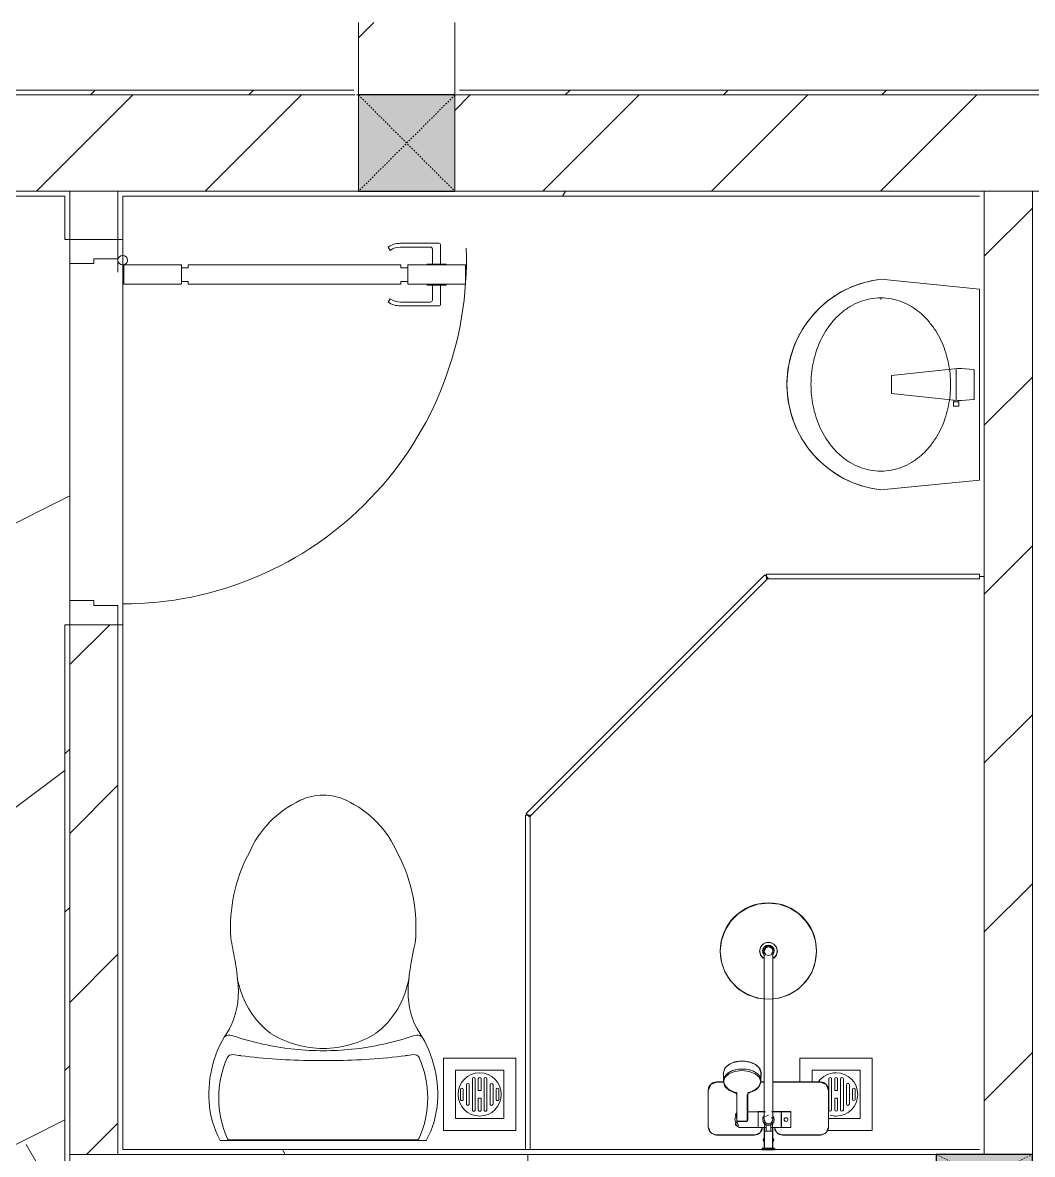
# Model space of a CAD drawing. Header units: millimetres. Extents: x 5121 to 246734, y -48180 to 129206.
# Drawn here: x 55755 to 57853, y 31337 to 33687 of the extents above; entities that cross this region are included whole.
import ezdxf

# ---------------------------------------------------------------- set-up
doc = ezdxf.new("R2010")
doc.units = ezdxf.units.MM
doc.linetypes.add('Dash', pattern=[6, 3, -3])
doc.linetypes.add('Grid Line', pattern=[22.225, 12.7, -3.175, 3.175, -3.175])
for name, color, linetype, lineweight in [('0-1', 7, 'Continuous', 5), ('A-DETL-GENF-1', 50, 'Continuous', 9), ('A-DOOR-1', 253, 'Continuous', 9), ('A-DOOR-2', 50, 'Continuous', 9), ('A-FLOR-1', 50, 'Continuous', 9), ('A-FLOR-PATT-1', 9, 'Continuous', 9), ('A-GLAZ-CURT-1', 253, 'Continuous', 9), ('A-GLAZ-CURT-2', 50, 'Continuous', 9), ('A-WALL', 113, 'Continuous', 9), ('A-WALL-1', 250, 'Continuous', 18), ('A-WALL-2', 50, 'Continuous', 9), ('A-WALL-PATT-1', 9, 'Continuous', 9), ('A-WALL-PATT-2', 50, 'Continuous', 9), ('A-WALL-PATT-3', 111, 'Continuous', 9), ('I-WALL-1', 50, 'Continuous', 9), ('M-EQPM-1', 253, 'Continuous', 9), ('P-SANR-FIXT', 6, 'Continuous', 9), ('P-SANR-FIXT-1', 253, 'Continuous', 9), ('P-SANR-FIXT-2', 221, 'Continuous', 9), ('S-COLS', 52, 'Continuous', 9), ('S-COLS-1', 7, 'Continuous', 5), ('S-COLS-2', 10, 'Continuous', 25), ('S-COLS-3', 50, 'Continuous', 9), ('S-COLS-4', 253, 'Continuous', 9), ('S-COLS-5', 52, 'Continuous', 25), ('S-COLS-6', 52, 'Dash', 9), ('S-COLS-HDLN', 52, 'Dash', 9), ('S-COLS-HDLN-1', 50, 'Dash', 9), ('S-GRID-1', 1, 'Grid Line', 9)]:
    doc.layers.add(name, color=color, linetype=linetype, lineweight=lineweight)
pattern_1 = [(45, (0, 0), (-175.3625, 175.3625), [])]
pattern_2 = [(45, (0, 0), (-164.4023, 164.4023), [])]
pattern_3 = [(0, (0, 0), (1259.84, 314.96), [103.937, -840.943, 103.937, -840.943, -5039.36]), (0, (0, 0), (1259.84, 314.96), [-1889.76, 103.937, -1785.823, 103.937, -840.943, -2204.72]), (0, (0, 0), (1259.84, 314.96), [-4724.4, 103.937, -525.983, 103.937, -1470.863]), (120, (472.44, 157.48), (-902.6834, 933.5734), [103.937, -840.943, 103.937, -5880.303]), (120, (472.44, 157.48), (-902.6834, 933.5734), [-1048.817, -840.943, 103.937, -1785.823, -3149.6]), (120, (472.44, 157.48), (-902.6834, 933.5734), [-3779.52, 103.937, -840.943, 103.937, -2100.783]), (120, (472.44, 157.48), (-902.6834, 933.5734), [-4828.337, -525.983, 103.937, -1470.863]), (240, (629.92, 787.4), (-357.1566, -1248.5334), [103.937, -840.943, 103.937, -5880.303]), (240, (629.92, 787.4), (-357.1566, -1248.5334), [-1048.817, -840.943, 103.937, -1785.823, -3149.6]), (240, (629.92, 787.4), (-357.1566, -1248.5334), [-3779.52, 103.937, -840.943, 103.937, -2100.783]), (240, (629.92, 787.4), (-357.1566, -1248.5334), [-4828.337, -525.983, 103.937, -1470.863])]

# ---------------------------------------------------------------- blocks, each defined once
blk = doc.blocks.new('DOOR_CW_01 CANH MO-PANEL KINH - DIG_02-800x2200-CỬA NHÔM KÍNH-400864-TKCS_MB TỔNG THỂ TẦNG 1')
at = {"layer": 'A-DETL-GENF-1'}
for p, q in [((-347, 772), (-307, 772)), ((-347, 652), (-347, 772)), ((-307, 772), (-307, 652)), ((-349, 731.8), (-347, 731.8)), ((-349, 692.2), (-349, 731.8)), ((-347, 692.2), (-347, 731.8)), ((-307, 692.2), (-307, 731.8)), ((-305, 731.8), (-307, 731.8)), ((-305, 692.2), (-305, 731.8)), ((-392, 637), (-392, 716.5)), ((-349, 720.5), (-388, 720.5)), ((-305, 720.5), (-266, 720.5)), ((-262, 637), (-262, 716.5)), ((-384, 699.5), (-384, 637)), ((-349, 703.5), (-380, 703.5)), ((-347, 692.2), (-349, 692.2)), ((-307, 692.2), (-305, 692.2)), ((-305, 703.5), (-274, 703.5)), ((-270, 699.5), (-270, 637)), ((-307, 652), (-347, 652)), ((-347, 638), (-341, 638)), ((-347, 638), (-347, 196)), ((-313, 652), (-341, 652)), ((-341, 652), (-341, 638)), ((-313, 638), (-313, 652)), ((-307, 638), (-313, 638)), ((-307, 196), (-307, 638)), ((-383.9, 611.2), (-377.3, 615.8)), ((-270.1, 611.2), (-276.7, 615.8)), ((-347, 196), (-341, 196)), ((-341, 196), (-341, 182)), ((-307, 196), (-313, 196)), ((-313, 182), (-313, 196)), ((-307, 182), (-347, 182)), ((-347, 182), (-347, 62)), ((-341, 182), (-313, 182)), ((-307, 62), (-307, 182)), ((-347, 62), (-307, 62))]:
    blk.add_line(p, q, dxfattribs=at)
blk.add_circle((-357, 60), 10, dxfattribs=at)
for centre, radius, start, end in [((-357, 60), 714, 360, 92), ((-388, 716.5), 4, 90, 180), ((-266, 716.5), 4, 0, 90), ((-380, 699.5), 4, 90, 180), ((-274, 699.5), 4, 0, 90), ((-347, 637), 45, 180, 215), ((-347, 637), 37, 180, 215), ((-307, 637), 37, 325, 0), ((-307, 637), 45, 325, 0)]:
    blk.add_arc(centre, radius, start, end, dxfattribs=at)
at = {"layer": 'A-DOOR-2'}
for p, q in [((-360, 50), (-400, 50)), ((-400, 50), (-400, -50)), ((-360, 0), (-360, 50)), ((-357, 50), (-332, 50)), ((400, 50), (360, 50)), ((360, 50), (360, 0)), ((400, -50), (400, 50)), ((-350, 0), (-360, 0)), ((-350, -50), (-350, 0)), ((360, 0), (350, 0)), ((350, 0), (350, -50)), ((-400, -50), (-350, -50)), ((350, -50), (400, -50))]:
    blk.add_line(p, q, dxfattribs=at)
blk = doc.blocks.new('TOILET - TOILET-348229-TKCS_MB TỔNG THỂ TẦNG 1')
at = {"layer": 'P-SANR-FIXT-1'}
for p, q in [((214.2, -19.1), (-214.2, -19.1)), ((194, -19.9), (-194, -19.9)), ((-171.7, -330.3), (-178.6, -355.5)), ((171.7, -330.3), (178.6, -355.5))]:
    blk.add_line(p, q, dxfattribs=at)
for centre, radius, start, end in [((-46.1, -111.1), 191.6, 151.2809, 176.4513), ((-193.7, -26.4), 6.48, 92.3168, 156.2862), ((193.7, -26.4), 6.48, 23.7138, 87.6832), ((46.1, -111.1), 191.6, 3.5487, 28.7191), ((-9.8, -107.2), 207.3, 156.2862, 203.7138), ((9.8, -107.2), 207.3, 336.2862, 23.7138), ((1.9, -114.1), 239.7, 176.4513, 195.2961), ((-1.9, -114.1), 239.7, 344.7039, 3.5487), ((-4, -115.7), 233.6, 195.2961, 215.2147), ((-14.3, -1400.4), 1215.6, 90.3974, 97.407), ((0, -3462.8), 3278, 89.6026, 90.3974), ((14.3, -1400.4), 1215.6, 82.593, 89.6026), ((4, -115.7), 233.6, 324.7853, 344.7039), ((-189.1, -185.5), 11.7, 205.4105, 277.5788), ((0.6, -792.1), 586.9, 95.8322, 108.9927), ((178.9, -2951.3), 2778.4, 97.2351, 97.5788), ((0, -416), 206.1, 90, 122.0732), ((0, -786.7), 581.5, 84.1678, 95.8322), ((0, -416), 206.1, 57.9268, 90), ((-0.6, -792.1), 586.9, 71.0073, 84.1678), ((-178.9, -2951.3), 2778.4, 82.4212, 82.7649), ((189.1, -185.5), 11.7, 262.4212, 334.5895), ((-195, -224.1), 13.8, 230.6724, 288.9927), ((195, -224.1), 13.8, 251.0073, 309.3276), ((-343.5, -327.4), 167.3, 355.4559, 27.38), ((-0.4, -384), 179.5, 127.4036, 162.5964), ((0.4, -384), 179.5, 17.4036, 52.5964), ((343.5, -327.4), 167.3, 152.62, 184.5441), ((-719.2, -297.5), 544.3, 346.0536, 355.4559), ((719.2, -297.5), 544.3, 184.5441, 190.2879), ((-1948.3, -805.1), 2171.2, 9.681, 10.8949), ((137.1, -461.2), 329.8, 174.3487, 207.6878), ((-137.1, -461.2), 329.8, 332.3122, 3.6835), ((45.1, -528.6), 217.6, 203.2216, 244.7718), ((-45.1, -528.6), 217.6, 295.2282, 336.7784), ((0, -624.4), 111.7, 244.7718, 295.2282)]:
    blk.add_arc(centre, radius, start, end, dxfattribs=at)
blk = doc.blocks.new('bonruatreo - Chậu rửa-348246-TKCS_MB TỔNG THỂ TẦNG 1')
at = {"layer": 'P-SANR-FIXT-1'}
for p, q in [((-218.6, 205), (-198.4, 0)), ((180.6, 205), (176.4, 205)), ((198.4, 0), (218.6, 205)), ((-198.4, 0), (198.4, 0)), ((165, 0), (-165, 0))]:
    blk.add_line(p, q, dxfattribs=at)
at = {"layer": 'P-SANR-FIXT-1', "flags": 128}
blk.add_lwpolyline([(-218.6, 205), (-217.4, 213.7), (-215.9, 222.4), (-214, 231), (-211.8, 239.5), (-209.3, 247.9), (-206.4, 256.2), (-203.2, 264.4), (-199.6, 272.5), (-195.8, 280.4), (-191.6, 288.1), (-187.1, 295.7), (-182.3, 303.1), (-177.3, 310.3), (-171.9, 317.3), (-166.3, 324.1), (-160.4, 330.6), (-154.2, 336.9), (-147.8, 342.9), (-141.2, 348.7), (-134.3, 354.2), (-127.3, 359.4), (-120, 364.4), (-112.5, 369), (-104.9, 373.4), (-97.1, 377.4), (-89.1, 381.2), (-81, 384.6), (-72.7, 387.6), (-64.4, 390.4), (-55.9, 392.8), (-47.3, 394.8), (-38.7, 396.6), (-30, 397.9), (-21.3, 399), (-12.5, 399.6), (-3.7, 400), (5.1, 399.9), (13.9, 399.6), (22.6, 398.8), (31.4, 397.8), (40.1, 396.3), (48.7, 394.5), (57.2, 392.4), (65.7, 390), (74, 387.2), (82.2, 384.1), (90.3, 380.6), (98.3, 376.8), (106.1, 372.7), (113.7, 368.3), (121.1, 363.6), (128.4, 358.7), (135.4, 353.4), (142.2, 347.8), (148.8, 342), (155.2, 335.9), (161.3, 329.6), (167.2, 323), (172.8, 316.2), (178.1, 309.2), (183.1, 302), (187.8, 294.6), (192.2, 287), (196.4, 279.2), (200.2, 271.3), (203.7, 263.2), (206.8, 255), (209.7, 246.6), (212.2, 238.2), (214.3, 229.7), (216.1, 221.1), (217.6, 212.4), (218.6, 205)], dxfattribs=at)
at = {"layer": 'P-SANR-FIXT-1'}
blk.add_arc((0, 180), 220, 6.525, 173.475, dxfattribs=at)
for points in [[(-180, 205), (-180, 212.4), (-178.6, 227.3), (-172.4, 248.8), (-162.5, 268.9), (-149.4, 287), (-133.8, 303), (-116.1, 316.6), (-96.9, 327.9), (-76.5, 336.8), (-55.2, 343.5), (-33.3, 347.9), (-11.2, 350.1), (11.1, 350.1), (33.3, 347.9), (55.2, 343.5), (76.5, 336.8), (96.9, 327.9), (116.1, 316.6), (133.8, 302.9), (149.5, 287), (162.5, 268.8), (172.4, 248.8), (178.6, 227.3), (180, 212.4), (180, 205)], [(180, 205), (180, 197.6), (178.6, 182.7), (172.4, 161.2), (162.5, 141.2), (149.5, 123), (133.8, 107.1), (116.1, 93.4), (96.9, 82.1), (76.5, 73.2), (55.2, 66.5), (33.3, 62.1), (11.1, 59.9), (-11.2, 59.9), (-33.3, 62.1), (-55.2, 66.5), (-76.5, 73.2), (-96.9, 82.1), (-116.1, 93.4), (-133.8, 107), (-149.4, 123), (-162.5, 141.1), (-172.4, 161.2), (-178.6, 182.7), (-180, 197.6), (-180, 205)]]:
    blk.add_open_spline(points, degree=3, dxfattribs=at)
at = {"layer": 'P-SANR-FIXT-2'}
for p, q in [((-18.5, 182.5), (-32.2, 52.9)), ((18.5, 182.5), (-18.5, 182.5)), ((33, 45.4), (18.5, 182.5)), ((-35.6, 54.2), (-44.7, 54.2)), ((-44.7, 54.2), (-44.7, 42.8)), ((-35.6, 52.9), (-35.6, 54.2)), ((-32.2, 52.9), (-35.6, 52.9)), ((-35.6, 44.2), (-35.6, 52.9)), ((-32.2, 52.9), (-33.1, 44.2)), ((32.7, 48.5), (-32.7, 48.5)), ((-44.7, 42.8), (-35.6, 42.8)), ((-35.6, 42.8), (-35.6, 44.2)), ((-35.6, 44.2), (-33.1, 44.2)), ((-33, 37.3), (-31.4, 12.2)), ((31.4, 12.2), (33, 37.3)), ((-30.2, 11), (30.2, 11))]:
    blk.add_line(p, q, dxfattribs=at)
for centre, radius, start, end in [((5.5, 41.4), 38.7, 175.8543, 186.034), ((-5.5, 41.4), 38.7, 353.966, 6.034), ((-30.1, 12.3), 1.3, 183.5997, 268.7722), ((30.1, 12.3), 1.3, 271.2278, 356.4003)]:
    blk.add_arc(centre, radius, start, end, dxfattribs=at)
blk = doc.blocks.new('93925000_0001 - 93925000_top_dwg_93925000_T-348115-TKCS_MB TỔNG THỂ TẦNG 1')
at = {"layer": 'P-SANR-FIXT'}
for p, q in [((-29.3, -30.4), (-108, -30.4)), ((-46.3, -78.4), (-46.3, -46.7)), ((21.5, -45.9), (60.6, -46.7)), ((29.3, -30.4), (108, -30.4)), ((-125, -47.4), (-125, -123.4)), ((-27.2, -47.1), (-26.1, -47.1)), ((-9, -412.5), (-9, -62.5)), ((9, -62.5), (9, -412.5)), ((43, -64.7), (43, -117.7)), ((65.8, -117.7), (65.8, -64.7)), ((125, -47.4), (125, -123.4)), ((-27.2, -77.9), (-26.1, -77.9)), ((43, -78.7), (21.5, -79.2)), ((-108, -140.4), (-9, -140.4)), ((9, -140.4), (16.1, -140.4)), ((42.7, -117.9), (42.7, -117.9)), ((43.2, -117.6), (43.2, -117.5)), ((65.6, -117.5), (65.6, -117.6)), ((66.1, -117.9), (66.1, -117.9)), ((108, -140.4), (92.7, -140.4)), ((15.4, -159.1), (15.8, -143.3)), ((93, -143.3), (93.4, -159.1))]:
    blk.add_line(p, q, dxfattribs=at)
at = {"layer": 'P-SANR-FIXT', "flags": 128}
for points in [[(-45.8, -46.1), (-27.2, -46.1), (-27.2, -78.9), (-45.8, -78.9)], [(-26.1, -46), (-26.1, -78.9), (-9, -79)], [(21.5, -47.4), (21.5, -79.1), (9, -79)]]:
    blk.add_lwpolyline(points, dxfattribs=at)
at = {"layer": 'P-SANR-FIXT'}
for centre, radius in [((-36.5, -62.5), 3.95), ((0, -412.5), 100)]:
    blk.add_circle(centre, radius, dxfattribs=at)
for centre, radius, start, end in [((-108, -47.4), 17, 90, 180), ((-45.8, -46.6), 0.5, 90, 180), ((-29.3, -47.4), 17, 4.7626, 90), ((29.3, -47.4), 17, 90, 175.2374), ((59.7, -57.1), 10.5, 38.6491, 85.492), ((108, -47.4), 17, 360, 90), ((0, -62.5), 12, 318.5904, 221.4096), ((0, -62.5), 9, 90, 180.0008), ((0, -62.5), 9, 360, 90), ((45.7, -61.8), 2.59, 155.1929, 175.7071), ((45.9, -61.8), 2.75, 130.8294, 155.1929), ((46.1, -62.1), 3.08, 110.5459, 130.8294), ((54.4, -334.8), 275.9, 88.2683, 91.7343), ((-11.1, -67.1), 76.9, 1.7693, 4.1075), ((65.2, -72.4), 3.46, 323.2522, 79.3541), ((-45.8, -78.4), 0.5, 180, 270), ((-108, -123.4), 17, 180, 270), ((33.7, -143.7), 17.9, 164.9525, 172.4168), ((35.2, -144.2), 19.5, 157.9614, 164.9563), ((37.1, -144.9), 21.6, 151.4775, 157.9654), ((39.3, -146.1), 24, 145.4892, 151.4815), ((41.5, -147.6), 26.8, 139.9517, 145.4927), ((43.6, -149.4), 29.5, 134.7867, 139.9744), ((46.2, -152), 33.2, 130.0223, 134.7808), ((47.7, -153.8), 35.5, 125.4414, 130.0144), ((49.9, -156.8), 39.2, 121.1773, 125.4365), ((50.6, -157.9), 40.5, 119.697, 121.1761), ((51, -158.7), 41.5, 117.0276, 119.7085), ((52.2, -161.1), 44.1, 113.3199, 117.0258), ((51.7, -159.9), 42.8, 109.7779, 113.2977), ((52.5, -162.2), 45.2, 106.1472, 109.7766), ((53.2, -164.5), 47.7, 103.9355, 106.1665), ((39.1, -108.2), 10.4, 284.3956, 285.5116), ((40.8, -114.2), 4.19, 285.5116, 289.9665), ((40.2, -112.5), 6, 289.9665, 292.7061), ((41.4, -115.3), 2.96, 292.7061, 296.5405), ((41.3, -115.1), 3.16, 296.9591, 300.8286), ((41.8, -115.8), 2.26, 300.8286, 305.287), ((42.1, -116.4), 1.64, 305.287, 309.9326), ((42.6, -116.9), 0.906, 309.9326, 315.24), ((66.5, -116.6), 1.39, 229.6335, 235.1234), ((66.3, -116.8), 1.08, 225.1702, 229.6335), ((67.3, -115.4), 2.79, 235.1234, 238.7439), ((67.2, -115.6), 2.6, 238.7439, 243.4573), ((67.8, -114.4), 3.89, 243.9189, 246.8313), ((68.1, -113.8), 4.52, 246.843, 250.4792), ((68.3, -113.2), 5.24, 250.478, 254.0406), ((68.5, -112.7), 5.75, 254.0357, 256.0561), ((55.4, -165.2), 48.4, 73.8659, 76.0481), ((56.2, -162.4), 45.5, 70.241, 73.86), ((57.4, -159.2), 42.1, 66.6693, 70.2637), ((56.5, -161.3), 44.3, 62.9815, 66.6728), ((58, -158.4), 41.1, 60.2783, 62.9855), ((57.7, -158.9), 41.7, 58.8444, 60.2824), ((59.2, -156.4), 38.7, 54.5377, 58.8482), ((60.9, -154), 35.8, 50.0034, 54.5405), ((62.8, -151.7), 32.8, 45.1921, 50.0042), ((65, -149.6), 29.8, 40.0487, 45.1896), ((87.6, -128.4), 1.5, 180, 187.5386), ((87.6, -128.4), 1.5, 258.6057, 270), ((67.2, -147.7), 26.8, 34.5125, 40.0422), ((69.4, -146.2), 24.2, 28.5363, 34.4919), ((73.8, -143.9), 19.2, 21.6374, 28.9183), ((71.2, -145), 22.1, 15.4436, 21.6374), ((76.8, -143.4), 16.2, 7.1859, 15.4436), ((108, -123.4), 17, 270, 360), ((32.7, -159), 17.3, 181.3198, 222.2619), ((32.6, -143.6), 16.9, 172.414, 179.1297), ((76, -159), 17.4, 317.3098, 358.6393), ((73.9, -143.8), 19.1, 1.2699, 7.1859), ((54.2, -123), 60.6, 259.1395, 270.1494), ((54.2, -119.5), 64.1, 270.1494, 280.3637), ((0, -412.5), 18, 120.2491, 59.7509), ((0, -412.5), 12.2, 137.7946, 42.2054), ((0, -412.5), 9, 180, 0)]:
    blk.add_arc(centre, radius, start, end, dxfattribs=at)
for points, degree in [([(-12.9, 0), (-12.9, -1.5), (-12.9, -3)], 2), ([(12.9, 0), (0, 0), (-12.8, 0)], 2), ([(12.8, 0), (12.9, 0), (12.9, 0)], 2), ([(12.9, 0), (12.9, -1.5), (12.9, -3)], 2), ([(-12.9, -3), (0, -3), (12.8, -3)], 2), ([(-12.8, -3), (-12.9, -3), (-12.9, -3)], 2), ([(-8.5, -3.8), (-8.5, -20.9), (-8.5, -38)], 2), ([(8.5, -3.8), (8.5, -20.9), (8.5, -38)], 2), ([(-5, -46), (-15.5, -46), (-26.1, -46)], 2), ([(-8.5, -38), (0, -38), (8.5, -38)], 2), ([(-5, -38), (-5, -44.8), (-5, -51.6)], 2), ([(5, -38), (5, -44.8), (5, -51.6)], 2), ([(5, -46), (13.3, -46), (21.5, -46)], 2), ([(43.2, -61.6), (43.1, -62.2), (43.3, -62.8), (43, -63.5), (43, -64.1), (43, -64.7)], 5), ([(46.1, -59), (45.8, -59), (45.6, -59), (45.4, -59.1), (45.2, -59.1), (45, -59.2)], 5), ([(65.6, -61.6), (65.6, -60.8), (65.5, -60), (64.3, -59), (63.5, -59), (62.7, -59)], 5), ([(42.8, -182.5), (33, -180.6), (24.7, -176.4), (19.9, -170.7)], 3), ([(88.8, -170.8), (83.9, -176.5), (75.6, -180.7), (65.8, -182.5)], 3)]:
    blk.add_open_spline(points, degree=degree, dxfattribs=at)
for points, weights in [([(-9.3, -3), (-8.5, -3), (-8.5, -3.8)], [1, 0.707106775639, 1]), ([(9.3, -3), (8.5, -3), (8.5, -3.8)], [1, 0.707106765177, 1]), ([(21.5, -45.9), (21.5, -45.7), (21.5, -47.4)], [0.874147445041, 0.908470869121, 1]), ([(67.9, -74.4), (66.9, -75.7), (65.8, -76.4)], [1, 0.991614392871, 1]), ([(54.4, -167.3), (15.8, -167.3), (15.8, -143.6)], [1, 0.707106781187, 1]), ([(93, -143.6), (93, -167.3), (54.4, -167.3)], [1, 0.707106781187, 1])]:
    blk.add_rational_spline(points, weights, degree=2, dxfattribs=at)
blk.add_open_spline([(68, -50.6), (68.4, -51.1), (68.6, -51.7), (68.7, -53.5), (68.2, -54.7), (66.1, -57), (64.6, -58.1), (62.7, -59)], degree=3, knots=[0.3623591, 0.3623591, 0.3623591, 0.3623591, 0.4991435, 0.4991435, 0.7494159, 0.7494159, 0.9564651, 0.9564651, 0.9564651, 0.9564651], dxfattribs=at)
blk = doc.blocks.new('93925000_0001 - 93925000_top_dwg-348114-TKCS_MB TỔNG THỂ TẦNG 1')
blk.add_blockref('93925000_0001 - 93925000_top_dwg_93925000_T-348115-TKCS_MB TỔNG THỂ TẦNG 1', (0, 0))
blk = doc.blocks.new('93925000_0001 - 93925000_3D_low_dwg-348120-TKCS_MB TỔNG THỂ TẦNG 1')
at = {"layer": 'P-SANR-FIXT'}
for p, q in [((-13, 0.4), (-12.1, 0.4)), ((-13, 0.4), (-11.6, 0.4)), ((-13, 0.4), (-12.1, 0.4)), ((-13, 0.4), (-11.6, 0.4)), ((-13, -2.4), (-13, 0.4)), ((-13, -2.4), (-13, 0.4)), ((-12.1, 0.4), (-9.1, 0.4)), ((-12.1, 0.4), (-9.1, 0.4)), ((-8, 0.4), (-11.6, 0.4)), ((-8, 0.4), (-11.6, 0.4)), ((-9.1, 0.4), (-5, 0.4)), ((-9.1, 0.4), (-5, 0.4)), ((-2.7, 0.4), (-8, 0.4)), ((-2.7, 0.4), (-8, 0.4)), ((-5, 0.4), (0, 0.4)), ((-5, 0.4), (0, 0.4)), ((2.9, 0.4), (-2.7, 0.4)), ((2.9, 0.4), (-2.7, 0.4)), ((0, 0.4), (5.1, 0.4)), ((0, 0.4), (5.1, 0.4)), ((8.2, 0.4), (2.9, 0.4)), ((8.2, 0.4), (2.9, 0.4)), ((5.1, 0.4), (9, 0.4)), ((5.1, 0.4), (9, 0.4)), ((11.6, 0.4), (8.2, 0.4)), ((11.6, 0.4), (8.2, 0.4)), ((9, 0.4), (12, 0.4)), ((9, 0.4), (12, 0.4)), ((13, 0.4), (11.6, 0.4)), ((13, 0.4), (11.6, 0.4)), ((12, 0.4), (13, 0.4)), ((12, 0.4), (13, 0.4)), ((13, -2.4), (13, 0.4)), ((13, -2.4), (13, 0.4)), ((-12.1, -2.4), (-13, -2.4)), ((-13, -2.4), (-11.6, -2.4)), ((-12.1, -2.4), (-13, -2.4)), ((-13, -2.4), (-11.6, -2.4)), ((-9.1, -2.4), (-12.1, -2.4)), ((-9.1, -2.4), (-12.1, -2.4)), ((-11.1, -20.1), (-8.9, -14.6)), ((-8.9, -25.2), (-11.1, -20.1)), ((-5, -2.4), (-9.1, -2.4)), ((-8.9, -45.6), (-8.9, -2.4)), ((-6.1, -2.4), (-8.5, -2.4)), ((-8.5, -53.6), (-8.5, -2.4)), ((-0.3, -2.4), (-6.1, -2.4)), ((0, -2.4), (-5, -2.4)), ((-0.3, -2.4), (6.1, -2.4)), ((5.1, -2.4), (0, -2.4)), ((5.1, -2.4), (9, -2.4)), ((6.1, -2.4), (8.5, -2.4)), ((11.6, -2.4), (8.2, -2.4)), ((11.6, -2.4), (8.2, -2.4)), ((8.5, -2.4), (8.5, -53.6)), ((8.9, -2.4), (8.9, -45.6)), ((11.1, -20.1), (8.9, -15)), ((8.9, -25.6), (11.1, -20.1)), ((9, -2.4), (12, -2.4)), ((9, -2.4), (12, -2.4)), ((13, -2.4), (11.6, -2.4)), ((13, -2.4), (11.6, -2.4)), ((12, -2.4), (13, -2.4)), ((12, -2.4), (13, -2.4)), ((-125, -47), (-120, -35)), ((-120, -35), (-125, -47)), ((-120, -35), (-108, -30)), ((-108, -30), (-120, -35)), ((-108, -30), (-29.2, -30)), ((-29.2, -30), (-108, -30)), ((-46.3, -45.7), (-27.2, -45.6)), ((-46.3, -46.9), (-46.3, -45.7)), ((-46.3, -45.7), (-46.3, -46.9)), ((-46.3, -50.5), (-46.3, -46.9)), ((-29.2, -30), (-17.2, -35)), ((-17.2, -35), (-29.2, -30)), ((-27.2, -46.8), (-27.2, -45.6)), ((-27.2, -45.6), (-27.2, -46.8)), ((-27.2, -46.8), (-27.2, -50.4)), ((-26.1, -46.8), (-26.1, -45.6)), ((-8.5, -45.6), (-26.1, -45.6)), ((-26.1, -46.8), (-26.1, -50.4)), ((-17.2, -35), (-12.8, -45.6)), ((-12.8, -45.6), (-17.2, -35)), ((21.5, -45.6), (8.5, -45.6)), ((17.2, -35), (12.8, -45.6)), ((12.8, -45.6), (17.2, -35)), ((17.2, -35), (29.2, -30)), ((17.2, -35), (29.2, -30)), ((21.5, -45.6), (60.6, -46.1)), ((21.5, -46.8), (21.5, -45.6)), ((21.5, -46.8), (21.5, -50.4)), ((29.2, -30), (108, -30)), ((108, -30), (29.2, -30)), ((60.6, -46.1), (66.7, -50.3)), ((108, -30), (120, -35)), ((120, -35), (108, -30)), ((120, -35), (125, -47)), ((125, -47), (120, -35)), ((-125, -123), (-125, -47)), ((-125, -47), (-125, -123)), ((-46.3, -50.5), (-46.3, -56.1)), ((-46.3, -56.1), (-46.3, -62.1)), ((-46.3, -68.1), (-46.3, -62.1)), ((-46.3, -73.7), (-46.3, -68.1)), ((-40.5, -62.1), (-39.4, -59.4)), ((-40.5, -62.1), (-39.3, -64.9)), ((-36.6, -58.1), (-39.4, -59.4)), ((-36.5, -66.1), (-39.3, -64.9)), ((-36.6, -58.1), (-33.6, -59.3)), ((-33.6, -64.8), (-36.5, -66.1)), ((-33.6, -59.3), (-32.5, -62.1)), ((-33.6, -64.8), (-32.5, -62.1)), ((-27.2, -56), (-27.2, -50.4)), ((-27.2, -62.1), (-27.2, -56)), ((-27.2, -68.2), (-27.2, -62.1)), ((-27.2, -73.8), (-27.2, -68.2)), ((-26.1, -56), (-26.1, -50.4)), ((-26.1, -62.1), (-26.1, -56)), ((-26.1, -68.2), (-26.1, -62.1)), ((-26.1, -73.8), (-26.1, -68.2)), ((-11.1, -57.5), (-12, -62.1)), ((-11.2, -57.7), (-12, -62.1)), ((-12, -62.1), (-11.2, -66.5)), ((-12, -62.1), (-11.2, -66.5)), ((-8.5, -53.6), (-11.2, -57.7)), ((-8.5, -53.6), (-11.2, -57.7)), ((-11.1, -57.5), (-11.2, -57.7)), ((-11.1, -66.7), (-11.2, -66.5)), ((-11.2, -66.5), (-8.5, -70.6)), ((-11.1, -66.7), (-8.5, -70.6)), ((-5.4, -54.9), (-9, -62.1)), ((-9, -62.1), (-6.3, -67.4)), ((-9, -62.1), (-9, -66.3)), ((-9, -79.5), (-9, -66.3)), ((-4.4, -50.9), (-8.5, -53.6)), ((-4.4, -50.9), (-8.5, -53.6)), ((0, -53.1), (-5.4, -54.9)), ((-4.6, -51), (-4.4, -50.9)), ((0, -50.1), (-4.4, -50.9)), ((4.4, -50.9), (0, -50.1)), ((5.1, -55.1), (0, -53.1)), ((6.4, -68.5), (0, -71.1)), ((4.4, -50.9), (4.6, -51)), ((4.4, -50.9), (8.5, -53.6)), ((4.4, -50.9), (8.5, -53.6)), ((9, -62.1), (6.4, -55.7)), ((11.1, -57.5), (8.5, -53.6)), ((11.2, -57.7), (8.5, -53.6)), ((11.2, -57.7), (8.5, -53.6)), ((8.5, -70.6), (11.2, -66.5)), ((8.5, -70.6), (11.2, -66.5)), ((8.5, -70.6), (11.1, -66.7)), ((9, -62.1), (9, -66.5)), ((9, -79.6), (9, -66.5)), ((11.1, -57.5), (11.2, -57.7)), ((11.1, -66.7), (12, -62.1)), ((11.1, -66.7), (11.2, -66.5)), ((12, -62.1), (11.2, -57.7)), ((12, -62.1), (11.2, -57.7)), ((11.2, -66.5), (12, -62.1)), ((21.5, -56), (21.5, -50.4)), ((21.5, -62.1), (21.5, -56)), ((21.5, -68.2), (21.5, -62.1)), ((21.5, -73.8), (21.5, -68.2)), ((43.3, -68.3), (43.8, -62.2)), ((44.3, -58.6), (44.2, -112.9)), ((65.4, -58.6), (44.3, -58.6)), ((65.3, -56), (62.2, -49.2)), ((66.3, -68.3), (65.3, -56)), ((65.4, -58.6), (65.4, -112.9)), ((66.7, -50.3), (69.5, -62.1)), ((66.7, -73.9), (69.5, -62.1)), ((125, -47), (125, -123)), ((125, -123), (125, -47)), ((-46.3, -77.3), (-46.3, -73.7)), ((-46.3, -78.5), (-46.3, -77.3)), ((-46.3, -78.5), (-46.3, -77.3)), ((-46.3, -78.5), (-27.2, -78.6)), ((-27.2, -77.4), (-27.2, -73.8)), ((-27.2, -77.4), (-27.2, -78.6)), ((-27.2, -78.6), (-27.2, -77.4)), ((-26.1, -77.4), (-26.1, -73.8)), ((-26.1, -78.6), (-26.1, -77.4)), ((-26.1, -78.6), (-6.3, -78.6)), ((-9, -79.5), (-9, -94.5)), ((-8.5, -70.6), (-8.5, -70.6)), ((6.3, -78.6), (21.5, -78.6)), ((8.5, -70.6), (8.5, -70.6)), ((9, -79.6), (9, -94.6)), ((21.5, -77.4), (21.5, -73.8)), ((21.5, -78.6), (21.5, -77.4)), ((21.5, -78.6), (44.3, -78.3)), ((-9, -94.5), (-9, -122.1)), ((9, -94.6), (9, -122.1)), ((42.7, -116.4), (27.2, -123.6)), ((44.2, -112.9), (42.7, -116.4)), ((65.4, -112.9), (67, -116.4)), ((67, -116.4), (82.2, -123.4)), ((-120, -135), (-125, -123)), ((-125, -123), (-120, -135)), ((-108, -140), (-120, -135)), ((-120, -135), (-108, -140)), ((-8.8, -140), (-108, -140)), ((-108, -140), (-8.8, -140)), ((-9, -122.1), (-9, -352.1)), ((16.1, -140), (8.8, -140)), ((8.8, -140), (16.1, -140)), ((9, -352.1), (9, -122.1)), ((16, -140.4), (19, -131.1)), ((16, -140.4), (16, -160.1)), ((19.3, -150.1), (16, -140.4)), ((27.2, -123.6), (19, -131.1)), ((82.2, -123.4), (90.4, -130.7)), ((90.4, -130.7), (93.7, -140.4)), ((90.7, -149.6), (93.7, -140.4)), ((108, -140), (93.6, -140)), ((93.6, -140), (108, -140)), ((93.7, -140.4), (93.7, -160.1)), ((108, -140), (120, -135)), ((108, -140), (120, -135)), ((125, -123), (120, -135)), ((120, -135), (125, -123)), ((16, -160.1), (18.8, -169)), ((19.3, -169.7), (16, -160.1)), ((27.5, -157.3), (19.3, -150.1)), ((27.5, -157.3), (39.8, -162.4)), ((39.8, -162.4), (54.8, -164.2)), ((70.6, -162.2), (54.8, -164.2)), ((70.6, -162.2), (82.5, -157.2)), ((90.7, -149.6), (82.5, -157.2)), ((93.7, -160.1), (90.7, -169.3)), ((25.5, -175.3), (19.3, -169.7)), ((39.8, -182), (27.5, -177)), ((39.6, -182), (54.8, -183.9)), ((39.8, -182), (54.8, -183.9)), ((54.8, -183.9), (70.6, -181.9)), ((54.8, -183.9), (69.3, -182.2)), ((82.5, -176.8), (70.6, -181.9)), ((90.7, -169.3), (82.5, -176.8)), ((-42.5, -321.4), (-61.8, -333.3)), ((-21.4, -314.2), (-42.5, -321.4)), ((-9, -312.8), (-21.4, -314.2)), ((22.5, -314.4), (9, -312.9)), ((43, -321.6), (22.5, -314.4)), ((61.9, -333.3), (43, -321.6)), ((-77.7, -348.9), (-89.8, -367.9)), ((-61.8, -333.3), (-77.7, -348.9)), ((-9, -374.4), (-9, -352.1)), ((9, -374.3), (9, -352.1)), ((78.8, -350.3), (61.9, -333.3)), ((90.5, -369.3), (78.8, -350.3)), ((-89.8, -367.9), (-97.3, -388.9)), ((-9, -394.7), (-9, -374.4)), ((9, -394.5), (9, -374.3)), ((97.6, -390.1), (90.5, -369.3)), ((-97.3, -388.9), (-100, -411.9)), ((-11.8, -397.7), (-16.7, -404)), ((-9, -394.7), (-9, -407.6)), ((9, -394.5), (9, -407.4)), ((11.7, -397.6), (16.7, -403.7)), ((11.7, -397.6), (16.7, -403.7)), ((100, -411.9), (97.6, -390.1)), ((-100, -411.9), (-97.6, -433.8)), ((-16.7, -404), (-18.5, -411.9)), ((-18.5, -411.9), (-18.5, -411.9)), ((-18.5, -411.9), (-16.5, -420.1)), ((-16.5, -420.1), (-11.3, -426.5)), ((-12, -411.9), (-8.7, -403.6)), ((-8.3, -420.6), (-12, -411.9)), ((-5.4, -404.7), (-9, -411.9)), ((-9, -407.6), (-9, -411.9)), ((-9, -411.9), (-9, -411.9)), ((0, -423.9), (-8.3, -420.6)), ((-5.4, -404.7), (-6.3, -405.5)), ((-5.4, -419.1), (-6.2, -418.4)), ((-5.4, -404.7), (0, -402.9)), ((0, -420.9), (-5.4, -419.1)), ((0, -420.9), (-5.4, -419.1)), ((5.4, -404.7), (0, -402.9)), ((5.4, -419.1), (0, -420.9)), ((5.4, -419.1), (0, -420.9)), ((8.7, -420.2), (0, -423.9)), ((9, -411.9), (5.4, -404.7)), ((5.4, -404.7), (6.2, -405.4)), ((5.4, -419.1), (9, -411.6)), ((5.4, -419.1), (9, -411.9)), ((6.2, -418.4), (5.4, -419.1)), ((12, -411.9), (8.3, -403.2)), ((8.7, -420.2), (12, -411.9)), ((9, -411.9), (9, -407.4)), ((9, -411.6), (9, -411.9)), ((16.5, -420.1), (11.7, -426.2)), ((18.5, -411.9), (16.5, -420.1)), ((16.7, -403.7), (18.5, -411.9)), ((16.7, -403.7), (18.5, -411.9)), ((18.5, -411.9), (18.5, -411.9)), ((100, -411.9), (97.5, -433.9)), ((-97.6, -433.8), (-90.5, -454.4)), ((-11.3, -426.5), (-3.9, -429.9)), ((-11.3, -426.5), (-3.9, -430)), ((-3.9, -429.9), (4.1, -429.9)), ((-3.9, -430), (4.1, -429.9)), ((4.1, -429.9), (11.7, -426.2)), ((89.8, -455.8), (97.5, -433.9)), ((-90.5, -454.4), (-78.4, -473.9)), ((78, -474.5), (89.8, -455.8)), ((-78.4, -473.9), (-62.2, -490.2)), ((-62.2, -490.2), (-43.5, -501.9)), ((42.9, -502.2), (61.9, -490.4)), ((61.9, -490.4), (78, -474.5)), ((-43.5, -501.9), (-22.2, -509.4)), ((-22.2, -509.4), (-0.1, -511.9)), ((-0.1, -511.9), (22.1, -509.4)), ((22.1, -509.4), (42.9, -502.2))]:
    blk.add_line(p, q, dxfattribs=at)
blk = doc.blocks.new('93925000_0001 - FMM 93925000-348244-TKCS_MB TỔNG THỂ TẦNG 1')
for name in ['93925000_0001 - 93925000_3D_low_dwg-348120-TKCS_MB TỔNG THỂ TẦNG 1', '93925000_0001 - 93925000_top_dwg-348114-TKCS_MB TỔNG THỂ TẦNG 1']:
    blk.add_blockref(name, (0, 0))
blk = doc.blocks.new('THU NUOC - THU NUOC-V68-TKCS_MB TỔNG THỂ TẦNG 1')
at = {"layer": 'M-EQPM-1'}
for p, q in [((-66.3, 70.6), (-66.3, -79.4)), ((83.7, 70.6), (-66.3, 70.6)), ((83.7, -22.9), (83.7, 70.6)), ((58.7, 45.6), (-41.3, 45.6)), ((-41.3, 45.6), (-41.3, -54.4)), ((-1.1, 35.6), (18.5, 35.6)), ((18.5, 29.6), (-1.1, 29.6)), ((58.7, -19.9), (58.7, 45.6)), ((-23.3, 10.8), (40.9, 10.8)), ((40.9, 4.8), (-23.3, 4.8)), ((-11, 23.3), (28.5, 23.3)), ((28.5, 17.3), (-11, 17.3)), ((-23.3, -1.2), (0.7, -1.2)), ((0.7, -7.2), (-23.3, -7.2)), ((-23.3, -13.6), (40.9, -13.6)), ((40.9, -19.6), (-23.3, -19.6)), ((0.7, -1.2), (0.7, -7.2)), ((16.7, -1.2), (40.9, -1.2)), ((16.7, -7.2), (16.7, -1.2)), ((40.9, -7.2), (16.7, -7.2)), ((-41.3, -54.4), (-16.7, -54.4)), ((-66.3, -79.4), (-16.7, -79.4))]:
    blk.add_line(p, q, dxfattribs=at)
for centre, radius, start, end in [((8.7, -4.4), 45, 0, 180), ((8.7, -4.4), 45, 0, 180), ((-1.1, 32.6), 3, 90, 270), ((18.5, 32.6), 3, 270, 90), ((-23.3, 7.8), 3, 90, 270), ((-11, 20.3), 3, 90, 270), ((28.5, 20.3), 3, 270, 90), ((40.9, 7.8), 3, 270, 90), ((8.7, -4.4), 45, 180, 235.2807), ((8.7, -4.4), 45, 180, 235.2807), ((-23.3, -4.2), 3, 90, 270), ((-23.3, -16.6), 3, 90, 270), ((40.9, -4.2), 3, 270, 90), ((40.9, -16.6), 3, 270, 90), ((8.7, -4.4), 45, 344.4052, 360), ((8.7, -4.4), 45, 344.4052, 360)]:
    blk.add_arc(centre, radius, start, end, dxfattribs=at)
blk = doc.blocks.new('THU NUOC - THU NUOC-V72-TKCS_MB TỔNG THỂ TẦNG 1')
at = {"layer": 'M-EQPM-1'}
for p, q in [((-66.3, 70.6), (-66.3, -79.4)), ((83.7, 70.6), (-66.3, 70.6)), ((83.7, -79.4), (83.7, 70.6)), ((58.7, 45.6), (-41.3, 45.6)), ((-41.3, 45.6), (-41.3, -54.4)), ((-1.1, 35.6), (18.5, 35.6)), ((18.5, 29.6), (-1.1, 29.6)), ((58.7, -54.4), (58.7, 45.6)), ((-23.3, 10.8), (40.9, 10.8)), ((40.9, 4.8), (-23.3, 4.8)), ((-11, 23.3), (28.5, 23.3)), ((28.5, 17.3), (-11, 17.3)), ((-23.3, -1.2), (0.7, -1.2)), ((0.7, -7.2), (-23.3, -7.2)), ((-23.3, -13.6), (40.9, -13.6)), ((40.9, -19.6), (-23.3, -19.6)), ((0.7, -1.2), (0.7, -7.2)), ((16.7, -1.2), (40.9, -1.2)), ((16.7, -7.2), (16.7, -1.2)), ((40.9, -7.2), (16.7, -7.2)), ((-11, -26.1), (28.5, -26.1)), ((28.5, -32.1), (-11, -32.1)), ((-1.1, -38.5), (18.5, -38.5)), ((18.5, -44.5), (-1.1, -44.5)), ((-41.3, -54.4), (58.7, -54.4)), ((-66.3, -79.4), (83.7, -79.4))]:
    blk.add_line(p, q, dxfattribs=at)
for centre, radius, start, end in [((8.7, -4.4), 45, 0, 180), ((8.7, -4.4), 45, 0, 180), ((-1.1, 32.6), 3, 90, 270), ((18.5, 32.6), 3, 270, 90), ((-23.3, 7.8), 3, 90, 270), ((-11, 20.3), 3, 90, 270), ((28.5, 20.3), 3, 270, 90), ((40.9, 7.8), 3, 270, 90), ((8.7, -4.4), 45, 180, 360), ((8.7, -4.4), 45, 180, 360), ((-23.3, -4.2), 3, 90, 270), ((-23.3, -16.6), 3, 90, 270), ((40.9, -4.2), 3, 270, 90), ((40.9, -16.6), 3, 270, 90), ((-11, -29.1), 3, 90, 270), ((-1.1, -41.5), 3, 90, 270), ((18.5, -41.5), 3, 270, 90), ((28.5, -29.1), 3, 270, 90)]:
    blk.add_arc(centre, radius, start, end, dxfattribs=at)
blk = doc.blocks.new('System Panel - Glazed-921742-TKCS_MB TỔNG THỂ TẦNG 1')
at = {"layer": 'A-GLAZ-CURT-2'}
for p, q in [((221.3, 5), (-221.3, 5)), ((-221.3, 5), (-221.3, -5)), ((221.3, -5), (221.3, 5)), ((-221.3, -5), (221.3, -5))]:
    blk.add_line(p, q, dxfattribs=at)
blk = doc.blocks.new('System Panel - Glazed-579379-TKCS_MB TỔNG THỂ TẦNG 1')
at = {"layer": 'A-GLAZ-CURT-2'}
for p, q in [((350.6, 5), (-350.6, 5)), ((-350.6, 5), (-350.6, -5)), ((350.6, -5), (350.6, 5)), ((-350.6, -5), (350.6, -5))]:
    blk.add_line(p, q, dxfattribs=at)
blk = doc.blocks.new('System Panel - Glazed-928425-TKCS_MB TỔNG THỂ TẦNG 1')
at = {"layer": 'A-GLAZ-CURT-2'}
for p, q in [((347.1, 5), (-347.1, 5)), ((-347.1, 5), (-347.1, -5)), ((347.1, -5), (347.1, 5)), ((-347.1, -5), (347.1, -5))]:
    blk.add_line(p, q, dxfattribs=at)
blk = doc.blocks.new('G1_SOF - BO TRU - 100x200-V74-TKCS_MB TỔNG THỂ TẦNG 1')
at = {"layer": 'S-COLS-3'}
blk.add_hatch(color=256, dxfattribs=at).paths.add_polyline_path([(50, -100), (50, 100), (-50, 100), (-50, -100), (-44.8, -100)])
at = {"layer": 'S-COLS-2'}
for p, q in [((50, 100), (-50, 100)), ((-50, 100), (-50, -100)), ((50, -100), (50, 100)), ((-50, -100), (50, -100))]:
    blk.add_line(p, q, dxfattribs=at)
at = {"layer": 'S-COLS-HDLN-1'}
for p, q in [((50, 100), (-50, -100)), ((-50, 100), (50, -100))]:
    blk.add_line(p, q, dxfattribs=at)
blk = doc.blocks.new('NCV_TKTC_TANG 1_rvt-1-TKCS_MB TỔNG THỂ TẦNG 1')
at = {"layer": 'A-FLOR-PATT-1'}
h = blk.add_hatch(dxfattribs=at)
h.set_pattern_fill('FP_5', color=256, style=0, pattern_type=2)
h.set_pattern_definition([(0, (0, 0), (2519.68, 629.92), [103.937, -1785.823, 103.937, -1785.823, -10078.72]), (0, (0, 0), (2519.68, 629.92), [-3779.52, 103.937, -3675.583, 103.937, -1785.823, -4409.44]), (0, (0, 0), (2519.68, 629.92), [-9448.8, 103.937, -1155.903, 103.937, -3045.663]), (120, (944.9, 314.96), (-1805.367, 1867.147), [103.937, -1785.823, 103.937, -11864.543]), (120, (944.9, 314.96), (-1805.367, 1867.147), [-1993.697, -1785.823, 103.937, -3675.583, -6299.2]), (120, (944.9, 314.96), (-1805.367, 1867.147), [-7559.04, 103.937, -1785.823, 103.937, -4305.503]), (120, (944.9, 314.96), (-1805.367, 1867.147), [-9552.737, -1155.903, 103.937, -3045.663]), (240, (1259.84, 1574.8), (-714.313, -2497.067), [103.937, -1785.823, 103.937, -11864.543]), (240, (1259.84, 1574.8), (-714.313, -2497.067), [-1993.697, -1785.823, 103.937, -3675.583, -6299.2]), (240, (1259.84, 1574.8), (-714.313, -2497.067), [-7559.04, 103.937, -1785.823, 103.937, -4305.503]), (240, (1259.84, 1574.8), (-714.313, -2497.067), [-9552.737, -1155.903, 103.937, -3045.663])])
h.paths.add_polyline_path([(54854.6, 28936.9), (55842.6, 28936.9), (55842.6, 32436.9), (55852.6, 32436.9), (55852.6, 33236.9), (55842.6, 33236.9), (55842.6, 33326.9), (54437.6, 33326.9), (54437.6, 32776.9), (52987.6, 32776.9), (52986.3, 32226.9), (53312.9, 32226.8), (53312.9, 31776.8), (54801.5, 31776.8), (54830.2, 31773), (54857, 31761.9), (54880, 31744.2), (54897.7, 31721.2), (54908.8, 31694.4), (54912.6, 31665.7), (54912.6, 30238.2), (54908.8, 30209.5), (54897.7, 30182.7), (54880, 30159.7), (54857, 30142), (54830.2, 30130.9), (54801.5, 30127.1), (53312.9, 30127.1), (53312.9, 29677.1), (52862.6, 29677.1), (52862.6, 28936.9), (54552.6, 28936.9)])
h = blk.add_hatch(dxfattribs=at)
h.set_pattern_fill('FP_4', color=256, style=0, pattern_type=2)
h.set_pattern_definition([(216.87, (516.46, 1291.15), (3873.4454, 2582.3069), [645.575, -5810.175]), (206.565, (1291.15, 903.8), (-1291.1515, -1291.149), [1443.55, -1443.55]), (198.435, (1291.15, 258.23), (-2582.2983, -1291.1527), [816.596, -3266.38])])
h.paths.add_polyline_path([(54854.6, 28936.9), (55842.6, 28936.9), (55842.6, 32436.9), (55852.6, 32436.9), (55852.6, 33236.9), (55842.6, 33236.9), (55842.6, 33326.9), (54437.6, 33326.9), (54437.6, 32776.9), (52987.6, 32776.9), (52986.3, 32226.9), (53312.9, 32226.8), (53312.9, 31776.8), (54801.5, 31776.8), (54830.2, 31773), (54857, 31761.9), (54880, 31744.2), (54897.7, 31721.2), (54908.8, 31694.4), (54912.6, 31665.7), (54912.6, 30238.2), (54908.8, 30209.5), (54897.7, 30182.7), (54880, 30159.7), (54857, 30142), (54830.2, 30130.9), (54801.5, 30127.1), (53312.9, 30127.1), (53312.9, 29677.1), (52862.6, 29677.1), (52862.6, 28936.9), (54552.6, 28936.9)])
at = {"layer": 'A-WALL-PATT-1'}
h = blk.add_hatch(dxfattribs=at)
h.set_pattern_fill('FP_2', color=256, style=0, pattern_type=2)
h.set_pattern_definition(pattern_1)
h.paths.add_polyline_path([(55952.6, 31336.9), (55952.6, 32436.9), (55852.6, 32436.9), (55852.6, 31336.9), (55948.3, 31336.9)])
h.paths.add_polyline_path([(55952.6, 33236.9), (55952.6, 33336.9), (55852.6, 33336.9), (55852.6, 33236.9), (55902.6, 33236.9)])
h = blk.add_hatch(dxfattribs=at)
h.set_pattern_fill('FP_11', color=256, style=0, pattern_type=2)
h.set_pattern_definition(pattern_3)
h.paths.add_polyline_path([(57748.3, 33326.9), (57752.6, 33326.9), (57752.6, 33336.9), (55962.6, 33336.9), (55962.6, 33326.9), (57746.9, 33326.9)])
h = blk.add_hatch(dxfattribs=at)
h.set_pattern_fill('FP_2', color=256, style=0, pattern_type=2)
h.set_pattern_definition(pattern_1)
h.paths.add_polyline_path([(57805.6, 28936.9), (57852.6, 28936.9), (57852.6, 31236.9), (57752.6, 31236.9), (57752.6, 28936.9), (57800.1, 28936.9)])
h.paths.add_polyline_path([(57852.6, 31336.9), (57852.6, 33336.9), (57752.6, 33335.4), (57752.6, 31336.9), (57757.3, 31336.9)])
h = blk.add_hatch(dxfattribs=at)
h.set_pattern_fill('FP_11', color=256, style=0, pattern_type=2)
h.set_pattern_definition(pattern_3)
h.paths.add_polyline_path([(56804.6, 31336.9), (57752.6, 31336.9), (57752.6, 31346.9), (55962.6, 31345.2), (55962.6, 31336.9), (56802.6, 31336.9)])
at = {"layer": 'A-WALL-PATT-2'}
h = blk.add_hatch(dxfattribs=at)
h.set_pattern_fill('FP_10', color=256, style=0, pattern_type=2)
h.set_pattern_definition(pattern_2)
h.paths.add_polyline_path([(52977.6, 33326.9), (55842.6, 33326.9), (55842.6, 33336.9), (52977.6, 33336.9)])
h = blk.add_hatch(dxfattribs=at)
h.set_pattern_fill('FP_10', color=256, style=0, pattern_type=2)
h.set_pattern_definition(pattern_2)
h.paths.add_polyline_path([(55852.6, 28936.9), (55852.6, 32436.9), (55842.6, 32436.9), (55842.6, 28936.9)])
h.paths.add_polyline_path([(55852.6, 33236.9), (55852.6, 33336.9), (55842.6, 33336.9), (55842.6, 33236.9)])
at = {"layer": 'A-FLOR-1'}
for p, q in [((55852.6, 32486.9), (55852.6, 33186.9)), ((57742.6, 32536.9), (57752.6, 32536.9))]:
    blk.add_line(p, q, dxfattribs=at)
at = {"layer": 'A-WALL-1'}
for p, q in [((55842.6, 33336.9), (52977.6, 33336.9)), ((52987.6, 33326.9), (55842.6, 33326.9)), ((55852.6, 33336.9), (55842.6, 33336.9)), ((55842.6, 33326.9), (55842.6, 33236.9)), ((55952.6, 33336.9), (55852.6, 33336.9)), ((55962.6, 33336.9), (55952.6, 33336.9)), ((57752.6, 33336.9), (55962.6, 33336.9)), ((55962.6, 33236.9), (55962.6, 33326.9)), ((55962.6, 33326.9), (57742.6, 33326.9)), ((57752.6, 33336.9), (57752.6, 31346.9)), ((57852.6, 33336.9), (57752.6, 33336.9)), ((57752.6, 33326.9), (57752.6, 33336.9)), ((57852.6, 31336.9), (57852.6, 33336.9)), ((55842.6, 33236.9), (55852.6, 33236.9)), ((55952.6, 33236.9), (55962.6, 33236.9)), ((55852.6, 32436.9), (55842.6, 32436.9)), ((55842.6, 32436.9), (55842.6, 28946.9)), ((55962.6, 32436.9), (55952.6, 32436.9)), ((55962.6, 31346.9), (55962.6, 32436.9)), ((55852.6, 31336.9), (55952.6, 31336.9)), ((55852.6, 28936.9), (55852.6, 31336.9)), ((55952.6, 31336.9), (55962.6, 31336.9)), ((57742.6, 31346.9), (55962.6, 31346.9)), ((55962.6, 31336.9), (57652.6, 31336.9)), ((57652.6, 31336.9), (56804.6, 31336.9)), ((56804.6, 31336.9), (56804.6, 31236.9))]:
    blk.add_line(p, q, dxfattribs=at)
at = {"layer": 'A-WALL-2'}
for p, q in [((55852.6, 33336.9), (55852.6, 33236.9)), ((55852.6, 33236.9), (55852.6, 33336.9)), ((55952.6, 33236.9), (55952.6, 33336.9)), ((55952.6, 33336.9), (55952.6, 33236.9)), ((55852.6, 32486.9), (55852.6, 33186.9)), ((55852.6, 32436.9), (55852.6, 31336.9)), ((55852.6, 31336.9), (55852.6, 32436.9)), ((55952.6, 31336.9), (55952.6, 32436.9)), ((55952.6, 32436.9), (55952.6, 31336.9)), ((57752.6, 31336.9), (57752.6, 31346.9))]:
    blk.add_line(p, q, dxfattribs=at)
at = {"layer": 'I-WALL-1'}
blk.add_line((55962.6, 33236.9), (55962.6, 32436.9), dxfattribs=at)
at = {"layer": 'A-DOOR-1', "rotation": 269.9999999999989}
blk.add_blockref('DOOR_CW_01 CANH MO-PANEL KINH - DIG_02-800x2200-CỬA NHÔM KÍNH-400864-TKCS_MB TỔNG THỂ TẦNG 1', (55902.6, 32836.9), dxfattribs=at)
at = {"layer": 'A-GLAZ-CURT-1'}
for name, p, rotation in [('System Panel - Glazed-579379-TKCS_MB TỔNG THỂ TẦNG 1', (57052.1, 32289), 225), ('System Panel - Glazed-921742-TKCS_MB TỔNG THỂ TẦNG 1', (57521.3, 32536.9), 180), ('System Panel - Glazed-928425-TKCS_MB TỔNG THỂ TẦNG 1', (56804.2, 31694), 269.9999999999993)]:
    blk.add_blockref(name, p, dxfattribs=dict(at, rotation=rotation))
at = {"layer": 'M-EQPM-1'}
for name, p, rotation in [('THU NUOC - THU NUOC-V72-TKCS_MB TỔNG THỂ TẦNG 1', (56708.6, 31470.2), 270.0000000000001), ('THU NUOC - THU NUOC-V68-TKCS_MB TỔNG THỂ TẦNG 1', (57449.1, 31470.2), 269.9999999999997)]:
    blk.add_blockref(name, p, dxfattribs=dict(at, rotation=rotation))
at = {"layer": 'P-SANR-FIXT-1'}
for name, p, rotation in [('bonruatreo - Chậu rửa-348246-TKCS_MB TỔNG THỂ TẦNG 1', (57742.6, 32935.6), 90.00000000000026), ('TOILET - TOILET-348229-TKCS_MB TỔNG THỂ TẦNG 1', (56379.2, 31346.9), 180), ('93925000_0001 - FMM 93925000-348244-TKCS_MB TỔNG THỂ TẦNG 1', (57304.2, 31346.9), 180)]:
    blk.add_blockref(name, p, dxfattribs=dict(at, rotation=rotation))
at = {"layer": 'S-COLS-4', "rotation": 89.99999999999945}
blk.add_blockref('G1_SOF - BO TRU - 100x200-V74-TKCS_MB TỔNG THỂ TẦNG 1', (57752.6, 31286.9), dxfattribs=at)
blk = doc.blocks.new('G1_SOF - BO TRU - 200x200-3050151-TKCS_MB TỔNG THỂ TẦNG 1')
at = {"layer": 'S-COLS-HDLN'}
for p, q in [((-100, 100), (100, -100)), ((100, 100), (-100, -100))]:
    blk.add_line(p, q, dxfattribs=at)

msp = doc.modelspace()

# ---------------------------------------------------------------- hatches: boundary and pattern name
at = {"layer": 'A-WALL-PATT-3'}
h = msp.add_hatch(dxfattribs=at)
h.set_pattern_fill('FP_1', color=256, style=0, pattern_type=2)
h.set_pattern_definition(pattern_1)
h.paths.add_polyline_path([(56452.6, 33536.9), (56652.6, 33536.9), (56652.6, 33687.1), (56452.6, 33687.1), (56452.6, 33583.6)])
h.paths.add_polyline_path([(56652.6, 35387.1), (56652.6, 35537.4), (56452.6, 35537.4), (56452.6, 35387.1), (56492.6, 35387.1)])
h = msp.add_hatch(dxfattribs=at)
h.set_pattern_fill('FP_43', color=256, style=0, pattern_type=2)
h.set_pattern_definition(pattern_2)
h.paths.add_polyline_path([(52527.6, 33536.9), (56442.6, 33536.9), (56442.6, 33546.9), (52427.6, 33546.9), (52427.6, 33536.9)])
h.paths.add_polyline_path([(48953.1, 33536.9), (51337.6, 33536.9), (51337.6, 33546.9), (44452.6, 33546.9), (44452.6, 33536.9), (48335.8, 33536.9)])
h = msp.add_hatch(dxfattribs=at)
h.set_pattern_fill('FP_43', color=256, style=0, pattern_type=2)
h.set_pattern_definition(pattern_2)
h.paths.add_polyline_path([(73647.1, 33536.9), (80552.6, 33537.4), (80552.6, 33546.9), (70567.6, 33546.9), (70567.6, 33536.9), (73029.8, 33536.9)])
h.paths.add_polyline_path([(61917.5, 33536.9), (67737.6, 33536.9), (67737.6, 33546.9), (60627.6, 33546.9), (60627.6, 33536.9), (61177.6, 33536.9)])
h.paths.add_polyline_path([(59448.1, 33536.9), (59537.6, 33536.9), (59535.4, 33546.9), (56652.6, 33546.9), (56652.6, 33536.9), (58213.4, 33536.9)])
h.paths.add_polyline_path([(68827.6, 33536.9), (69477.6, 33536.9), (69475.4, 33546.9), (68827.6, 33546.9)])
h = msp.add_hatch(dxfattribs=at)
h.set_pattern_fill('FP_1', color=256, style=0, pattern_type=2)
h.set_pattern_definition(pattern_1)
h.paths.add_polyline_path([(52937.6, 33336.9), (56452.6, 33336.9), (56452.6, 33536.9), (52927.6, 33536.9), (52927.6, 33336.9)])
h.paths.add_polyline_path([(60682.8, 33336.9), (60727.6, 33336.9), (60727.6, 33536.9), (60627.6, 33536.9), (60627.6, 33336.9)])
h.paths.add_polyline_path([(56652.6, 33336.9), (59537.6, 33336.9), (59537.6, 33536.9), (56652.6, 33536.9)])
at = {"layer": 'S-COLS-1'}
msp.add_hatch(color=256, dxfattribs=at).paths.add_polyline_path([(56652.6, 33336.9), (56652.6, 33536.9), (56452.6, 33536.9), (56452.6, 33336.9)])

# ---------------------------------------------------------------- linework, layer by layer
at = {"layer": 'A-WALL'}
for p, q in [((56452.6, 33336.9), (56452.6, 33687.1)), ((56652.6, 33546.9), (56652.6, 33687.1)), ((56442.6, 33536.9), (52927.6, 33536.9)), ((52927.6, 33536.9), (56442.6, 33536.9)), ((59537.6, 33536.9), (56652.6, 33536.9)), ((56652.6, 33536.9), (56652.6, 33336.9)), ((56652.6, 33536.9), (59537.6, 33536.9))]:
    msp.add_line(p, q, dxfattribs=at)
at = {"layer": 'A-WALL-1'}
for p, q in [((56442.6, 33546.9), (52427.6, 33546.9)), ((56652.6, 33546.9), (56652.6, 33536.9)), ((59537.6, 33546.9), (56662.6, 33546.9)), ((56452.6, 33536.9), (56652.6, 33536.9)), ((52927.6, 33336.9), (56452.6, 33336.9)), ((56652.6, 33336.9), (59537.6, 33336.9))]:
    msp.add_line(p, q, dxfattribs=at)
at = {"layer": 'S-COLS'}
for p, q in [((56452.6, 33536.9), (56452.6, 33336.9)), ((56652.6, 33336.9), (56652.6, 33536.9))]:
    msp.add_line(p, q, dxfattribs=at)
at = {"layer": 'S-COLS-5'}
for p, q in [((56652.6, 33536.9), (56452.6, 33536.9)), ((56452.6, 33336.9), (56652.6, 33336.9))]:
    msp.add_line(p, q, dxfattribs=at)
at = {"layer": 'S-GRID-1'}
msp.add_line((125364.8, 33536.9), (35538.8, 33536.9), dxfattribs=at)

# ---------------------------------------------------------------- block references
at = {"layer": '0-1'}
msp.add_blockref('NCV_TKTC_TANG 1_rvt-1-TKCS_MB TỔNG THỂ TẦNG 1', (0, 0), dxfattribs=at)
at = {"layer": 'S-COLS-6'}
msp.add_blockref('G1_SOF - BO TRU - 200x200-3050151-TKCS_MB TỔNG THỂ TẦNG 1', (56552.6, 33436.9), dxfattribs=at)

doc.saveas('drawing.dxf')
